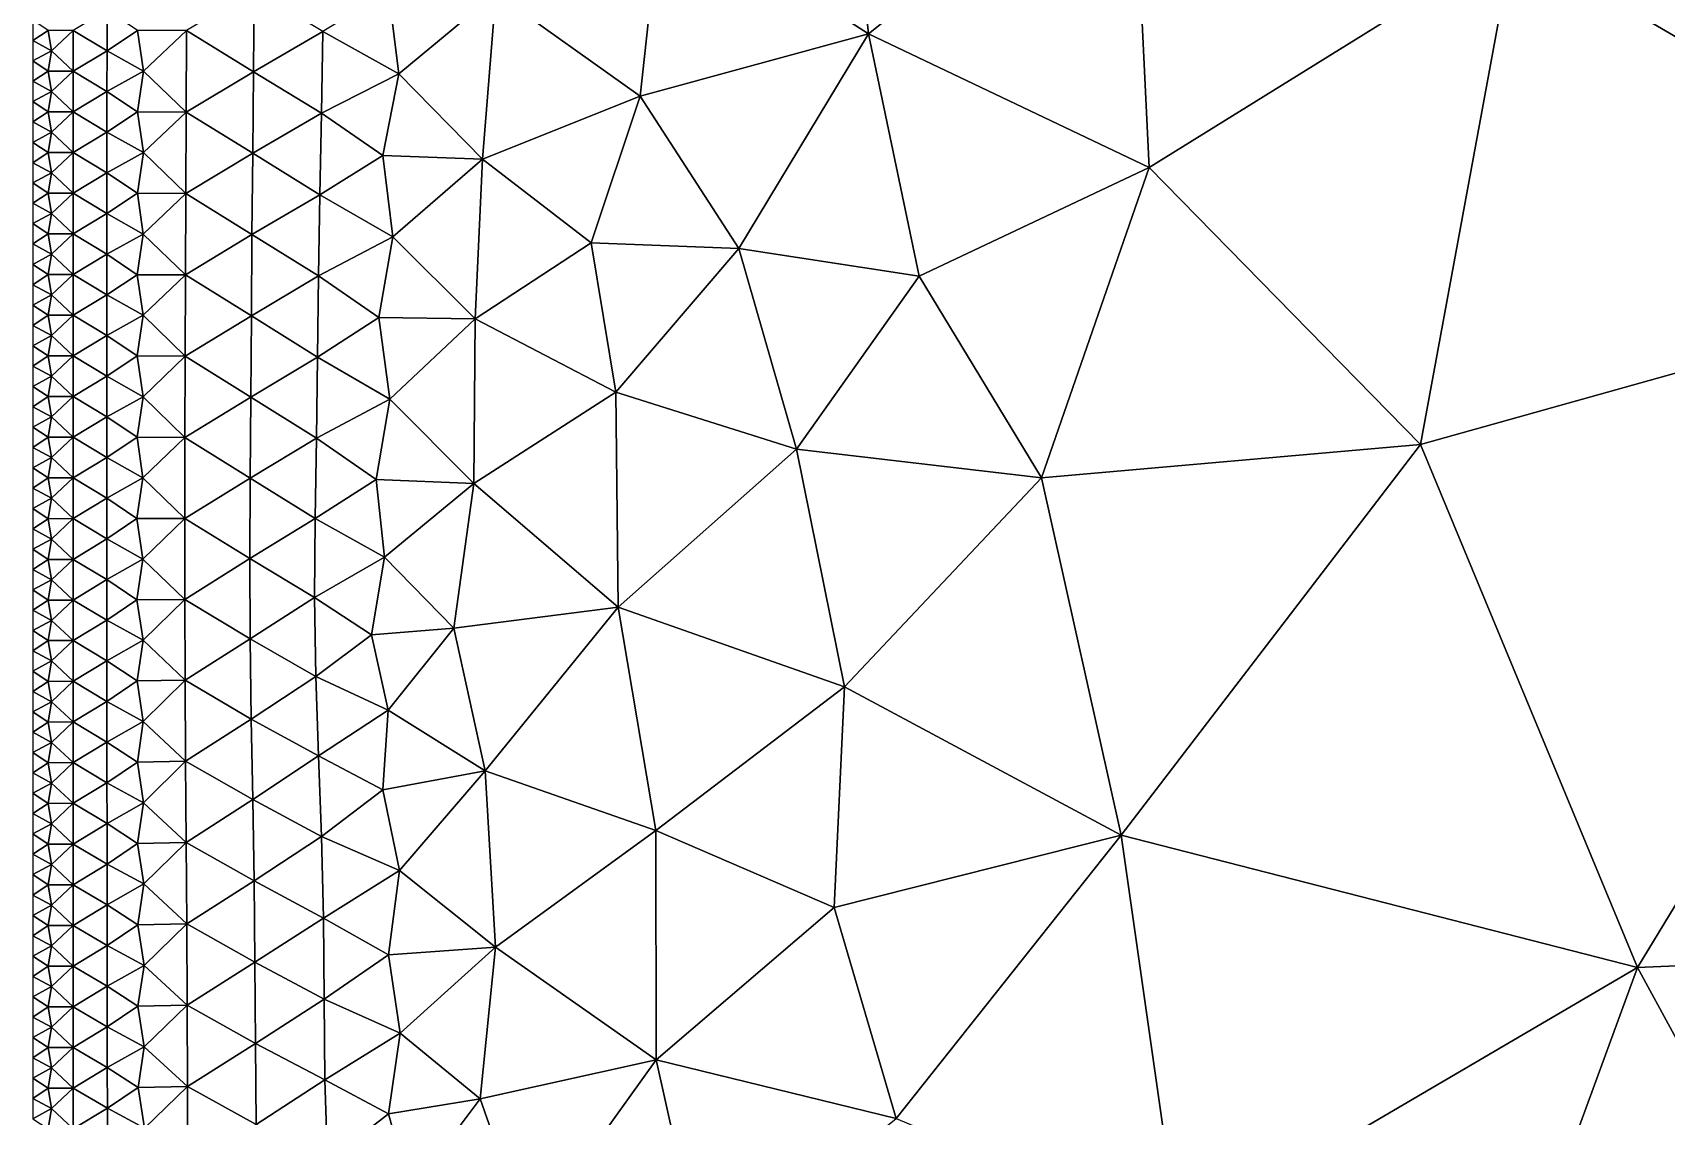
# Model space of a CAD drawing. Header units: metres. Extents: x 0 to 72, y -280 to 0.
# Drawn here: x 0.02 to 16.1, y -255.36 to -244.69 of the extents above; entities that cross this region are included whole.
import ezdxf

# ---------------------------------------------------------------- set-up
doc = ezdxf.new("R2010")
doc.units = ezdxf.units.M

msp = doc.modelspace()

# ---------------------------------------------------------------- linework, layer by layer
at = {"layer": 'layer', "color": 0}
for points in [[(20.0189, -246.971), (18.8039, -238.69), (14.5898, -243.796)], [(8.24601, -244.706), (7.92558, -241.646), (6.20856, -243.395)], [(8.24601, -244.706), (10.8423, -242.628), (7.92558, -241.646)], [(11.0091, -246.021), (10.8423, -242.628), (8.24601, -244.706)], [(11.0091, -246.021), (14.5898, -243.796), (10.8423, -242.628)], [(6.20856, -243.395), (4.57806, -244.304), (5.99968, -245.319)], [(8.24601, -244.706), (6.20856, -243.395), (5.99968, -245.319)], [(13.6776, -248.747), (14.5898, -243.796), (11.0091, -246.021)], [(13.6776, -248.747), (20.0189, -246.971), (14.5898, -243.796)], [(2.2008, -244.275), (1.53246, -244.674), (2.19387, -245.079)], [(2.2008, -244.275), (2.19387, -245.079), (2.8763, -244.682)], [(3.5213, -244.285), (2.8763, -244.682), (3.6228, -245.098)], [(3.5213, -244.285), (3.6228, -245.098), (4.57806, -244.304)], [(4.57806, -244.304), (3.6228, -245.098), (4.44751, -245.94)], [(4.57806, -244.304), (4.44751, -245.94), (5.99968, -245.319)], [(0.75216, -244.472), (0.418384, -244.672), (0.751805, -244.872)], [(0.75216, -244.472), (0.751805, -244.872), (1.05285, -244.673)], [(0.02, -244.572), (0.02, -244.772), (0.173649, -244.672)], [(0.173649, -244.672), (0.02, -244.772), (0.204163, -244.872)], [(0.173649, -244.672), (0.204163, -244.872), (0.418384, -244.672)], [(0.418384, -244.672), (0.204163, -244.872), (0.41824, -245.072)], [(0.418384, -244.672), (0.41824, -245.072), (0.751805, -244.872)], [(1.05285, -244.673), (0.751805, -244.872), (1.11209, -245.073)], [(1.05285, -244.673), (1.11209, -245.073), (1.53246, -244.674)], [(1.53246, -244.674), (1.11209, -245.073), (1.52913, -245.475)], [(1.53246, -244.674), (1.52913, -245.475), (2.19387, -245.079)], [(2.8763, -244.682), (2.19387, -245.079), (2.86104, -245.487)], [(2.8763, -244.682), (2.86104, -245.487), (3.6228, -245.098)], [(0.02, -244.772), (0.02, -244.972), (0.204163, -244.872)], [(6.9702, -246.819), (8.24601, -244.706), (5.99968, -245.319)], [(8.74369, -247.09), (8.24601, -244.706), (6.9702, -246.819)], [(8.74369, -247.09), (11.0091, -246.021), (8.24601, -244.706)], [(0.204163, -244.872), (0.02, -244.972), (0.173603, -245.072)], [(0.02, -244.972), (0.02, -245.172), (0.173603, -245.072)], [(0.204163, -244.872), (0.173603, -245.072), (0.41824, -245.072)], [(0.751805, -244.872), (0.41824, -245.072), (0.75145, -245.273)], [(0.751805, -244.872), (0.75145, -245.273), (1.11209, -245.073)], [(0.173603, -245.072), (0.02, -245.172), (0.204102, -245.272)], [(0.02, -245.172), (0.02, -245.372), (0.204102, -245.272)], [(0.173603, -245.072), (0.204102, -245.272), (0.41824, -245.072)], [(0.41824, -245.072), (0.204102, -245.272), (0.418089, -245.473)], [(0.41824, -245.072), (0.418089, -245.473), (0.75145, -245.273)], [(1.11209, -245.073), (0.75145, -245.273), (1.05149, -245.474)], [(1.11209, -245.073), (1.05149, -245.474), (1.52913, -245.475)], [(2.19387, -245.079), (1.52913, -245.475), (2.18569, -245.881)], [(2.19387, -245.079), (2.18569, -245.881), (2.86104, -245.487)], [(3.6228, -245.098), (2.86104, -245.487), (3.46664, -245.901)], [(3.6228, -245.098), (3.46664, -245.901), (4.44751, -245.94)], [(0.204102, -245.272), (0.02, -245.372), (0.173555, -245.472)], [(0.204102, -245.272), (0.173555, -245.472), (0.418089, -245.473)], [(0.75145, -245.273), (0.418089, -245.473), (0.751053, -245.673)], [(0.75145, -245.273), (0.751053, -245.673), (1.05149, -245.474)], [(5.99968, -245.319), (4.44751, -245.94), (5.51462, -246.763)], [(6.9702, -246.819), (5.99968, -245.319), (5.51462, -246.763)], [(0.02, -245.372), (0.02, -245.572), (0.173555, -245.472)], [(0.173555, -245.472), (0.02, -245.572), (0.20404, -245.673)], [(0.173555, -245.472), (0.20404, -245.673), (0.418089, -245.473)], [(0.418089, -245.473), (0.20404, -245.673), (0.417938, -245.873)], [(0.418089, -245.473), (0.417938, -245.873), (0.751053, -245.673)], [(1.05149, -245.474), (0.751053, -245.673), (1.11043, -245.874)], [(1.05149, -245.474), (1.11043, -245.874), (1.52913, -245.475)], [(1.52913, -245.475), (1.11043, -245.874), (1.52568, -246.276)], [(1.52913, -245.475), (1.52568, -246.276), (2.18569, -245.881)], [(2.86104, -245.487), (2.18569, -245.881), (2.84512, -246.289)], [(2.86104, -245.487), (2.84512, -246.289), (3.46664, -245.901)], [(0.02, -245.572), (0.02, -245.773), (0.20404, -245.673)], [(0.20404, -245.673), (0.02, -245.773), (0.173507, -245.873)], [(0.02, -245.773), (0.02, -245.973), (0.173507, -245.873)], [(0.20404, -245.673), (0.173507, -245.873), (0.417938, -245.873)], [(0.751053, -245.673), (0.417938, -245.873), (0.750699, -246.074)], [(0.751053, -245.673), (0.750699, -246.074), (1.11043, -245.874)], [(0.173507, -245.873), (0.02, -245.973), (0.20398, -246.073)], [(0.02, -245.973), (0.02, -246.173), (0.20398, -246.073)], [(0.173507, -245.873), (0.20398, -246.073), (0.417938, -245.873)], [(0.417938, -245.873), (0.20398, -246.073), (0.417795, -246.273)], [(0.417938, -245.873), (0.417795, -246.273), (0.750699, -246.074)], [(1.11043, -245.874), (0.750699, -246.074), (1.05011, -246.274)], [(1.11043, -245.874), (1.05011, -246.274), (1.52568, -246.276)], [(2.18569, -245.881), (1.52568, -246.276), (2.17813, -246.681)], [(2.18569, -245.881), (2.17813, -246.681), (2.84512, -246.289)], [(3.46664, -245.901), (2.84512, -246.289), (3.56505, -246.702)], [(3.46664, -245.901), (3.56505, -246.702), (4.44751, -245.94)], [(4.44751, -245.94), (3.56505, -246.702), (4.3753, -247.508)], [(4.44751, -245.94), (4.3753, -247.508), (5.51462, -246.763)], [(0.20398, -246.073), (0.02, -246.173), (0.173462, -246.273)], [(0.20398, -246.073), (0.173462, -246.273), (0.417795, -246.273)], [(0.750699, -246.074), (0.417795, -246.273), (0.750332, -246.474)], [(0.750699, -246.074), (0.750332, -246.474), (1.05011, -246.274)], [(9.94846, -249.074), (11.0091, -246.021), (8.74369, -247.09)], [(9.94846, -249.074), (13.6776, -248.747), (11.0091, -246.021)], [(0.02, -246.173), (0.02, -246.373), (0.173462, -246.273)], [(0.173462, -246.273), (0.02, -246.373), (0.203924, -246.473)], [(0.173462, -246.273), (0.203924, -246.473), (0.417795, -246.273)], [(0.417795, -246.273), (0.203924, -246.473), (0.417663, -246.674)], [(0.417795, -246.273), (0.417663, -246.674), (0.750332, -246.474)], [(1.05011, -246.274), (0.750332, -246.474), (1.10888, -246.675)], [(1.05011, -246.274), (1.10888, -246.675), (1.52568, -246.276)], [(1.52568, -246.276), (1.10888, -246.675), (1.52266, -247.077)], [(1.52568, -246.276), (1.52266, -247.077), (2.17813, -246.681)], [(2.84512, -246.289), (2.17813, -246.681), (2.8328, -247.088)], [(2.84512, -246.289), (2.8328, -247.088), (3.56505, -246.702)], [(0.02, -246.373), (0.02, -246.573), (0.203924, -246.473)], [(0.203924, -246.473), (0.02, -246.573), (0.17342, -246.673)], [(0.02, -246.573), (0.02, -246.773), (0.17342, -246.673)], [(0.203924, -246.473), (0.17342, -246.673), (0.417663, -246.674)], [(0.750332, -246.474), (0.417663, -246.674), (0.750028, -246.874)], [(0.750332, -246.474), (0.750028, -246.874), (1.10888, -246.675)], [(0.17342, -246.673), (0.02, -246.773), (0.203872, -246.874)], [(0.02, -246.773), (0.02, -246.974), (0.203872, -246.874)], [(0.17342, -246.673), (0.203872, -246.874), (0.417663, -246.674)], [(0.417663, -246.674), (0.203872, -246.874), (0.417542, -247.074)], [(0.417663, -246.674), (0.417542, -247.074), (0.750028, -246.874)], [(1.10888, -246.675), (0.750028, -246.874), (1.04891, -247.075)], [(1.10888, -246.675), (1.04891, -247.075), (1.52266, -247.077)], [(2.17813, -246.681), (1.52266, -247.077), (2.172, -247.481)], [(2.17813, -246.681), (2.172, -247.481), (2.8328, -247.088)], [(3.56505, -246.702), (2.8328, -247.088), (3.42659, -247.496)], [(3.56505, -246.702), (3.42659, -247.496), (4.3753, -247.508)], [(5.51462, -246.763), (4.3753, -247.508), (5.76047, -248.231)], [(5.76047, -248.231), (6.9702, -246.819), (5.51462, -246.763)], [(0.203872, -246.874), (0.02, -246.974), (0.173383, -247.074)], [(0.203872, -246.874), (0.173383, -247.074), (0.417542, -247.074)], [(0.750028, -246.874), (0.417542, -247.074), (0.74972, -247.274)], [(0.750028, -246.874), (0.74972, -247.274), (1.04891, -247.075)], [(7.53683, -248.792), (6.9702, -246.819), (5.76047, -248.231)], [(7.53683, -248.792), (8.74369, -247.09), (6.9702, -246.819)], [(0.02, -246.974), (0.02, -247.174), (0.173383, -247.074)], [(0.173383, -247.074), (0.02, -247.174), (0.203825, -247.274)], [(0.173383, -247.074), (0.203825, -247.274), (0.417542, -247.074)], [(0.417542, -247.074), (0.203825, -247.274), (0.417432, -247.474)], [(0.417542, -247.074), (0.417432, -247.474), (0.74972, -247.274)], [(1.04891, -247.075), (0.74972, -247.274), (1.10755, -247.475)], [(1.04891, -247.075), (1.10755, -247.475), (1.52266, -247.077)], [(1.52266, -247.077), (1.10755, -247.475), (1.52012, -247.877)], [(1.52266, -247.077), (1.52012, -247.877), (2.172, -247.481)], [(2.8328, -247.088), (2.172, -247.481), (2.8231, -247.888)], [(2.8328, -247.088), (2.8231, -247.888), (3.42659, -247.496)], [(9.94846, -249.074), (8.74369, -247.09), (7.53683, -248.792)], [(15.814, -253.892), (20.0189, -246.971), (13.6776, -248.747)], [(15.814, -253.892), (22.0362, -253.625), (20.0189, -246.971)], [(0.02, -247.174), (0.02, -247.374), (0.203825, -247.274)], [(0.203825, -247.274), (0.02, -247.374), (0.173348, -247.474)], [(0.02, -247.374), (0.02, -247.574), (0.173348, -247.474)], [(0.203825, -247.274), (0.173348, -247.474), (0.417432, -247.474)], [(0.74972, -247.274), (0.417432, -247.474), (0.749465, -247.675)], [(0.74972, -247.274), (0.749465, -247.675), (1.10755, -247.475)], [(0.173348, -247.474), (0.02, -247.574), (0.203782, -247.674)], [(0.02, -247.574), (0.02, -247.774), (0.203782, -247.674)], [(0.173348, -247.474), (0.203782, -247.674), (0.417432, -247.474)], [(0.417432, -247.474), (0.203782, -247.674), (0.41733, -247.875)], [(0.417432, -247.474), (0.41733, -247.875), (0.749465, -247.675)], [(1.10755, -247.475), (0.749465, -247.675), (1.04791, -247.875)], [(1.10755, -247.475), (1.04791, -247.875), (1.52012, -247.877)], [(2.172, -247.481), (1.52012, -247.877), (2.16671, -248.28)], [(2.172, -247.481), (2.16671, -248.28), (2.8231, -247.888)], [(3.42659, -247.496), (2.8231, -247.888), (3.53447, -248.299)], [(3.42659, -247.496), (3.53447, -248.299), (4.3753, -247.508)], [(4.3753, -247.508), (3.53447, -248.299), (4.36073, -249.13)], [(4.3753, -247.508), (4.36073, -249.13), (5.76047, -248.231)], [(0.203782, -247.674), (0.02, -247.774), (0.173316, -247.874)], [(0.203782, -247.674), (0.173316, -247.874), (0.41733, -247.875)], [(0.749465, -247.675), (0.41733, -247.875), (0.7492, -248.075)], [(0.749465, -247.675), (0.7492, -248.075), (1.04791, -247.875)], [(0.02, -247.774), (0.02, -247.974), (0.173316, -247.874)], [(0.173316, -247.874), (0.02, -247.974), (0.203742, -248.075)], [(0.173316, -247.874), (0.203742, -248.075), (0.41733, -247.875)], [(0.41733, -247.875), (0.203742, -248.075), (0.417235, -248.275)], [(0.41733, -247.875), (0.417235, -248.275), (0.7492, -248.075)], [(1.04791, -247.875), (0.7492, -248.075), (1.10642, -248.276)], [(1.04791, -247.875), (1.10642, -248.276), (1.52012, -247.877)], [(1.52012, -247.877), (1.10642, -248.276), (1.51786, -248.676)], [(1.52012, -247.877), (1.51786, -248.676), (2.16671, -248.28)], [(2.8231, -247.888), (2.16671, -248.28), (2.81411, -248.684)], [(2.8231, -247.888), (2.81411, -248.684), (3.53447, -248.299)], [(0.02, -247.974), (0.02, -248.175), (0.203742, -248.075)], [(0.203742, -248.075), (0.02, -248.175), (0.173287, -248.275)], [(0.02, -248.175), (0.02, -248.375), (0.173287, -248.275)], [(0.203742, -248.075), (0.173287, -248.275), (0.417235, -248.275)], [(0.7492, -248.075), (0.417235, -248.275), (0.748982, -248.475)], [(0.7492, -248.075), (0.748982, -248.475), (1.10642, -248.276)], [(5.76047, -248.231), (4.36073, -249.13), (5.78173, -250.345)], [(5.78173, -250.345), (7.53683, -248.792), (5.76047, -248.231)], [(0.173287, -248.275), (0.02, -248.375), (0.203706, -248.475)], [(0.02, -248.375), (0.02, -248.575), (0.203706, -248.475)], [(0.173287, -248.275), (0.203706, -248.475), (0.417235, -248.275)], [(0.417235, -248.275), (0.203706, -248.475), (0.417153, -248.675)], [(0.417235, -248.275), (0.417153, -248.675), (0.748982, -248.475)], [(1.10642, -248.276), (0.748982, -248.475), (1.04704, -248.675)], [(1.10642, -248.276), (1.04704, -248.675), (1.51786, -248.676)], [(2.16671, -248.28), (1.51786, -248.676), (2.16139, -249.076)], [(2.16671, -248.28), (2.16139, -249.076), (2.81411, -248.684)], [(3.53447, -248.299), (2.81411, -248.684), (3.40093, -249.09)], [(3.53447, -248.299), (3.40093, -249.09), (4.36073, -249.13)], [(0.203706, -248.475), (0.02, -248.575), (0.173261, -248.675)], [(0.203706, -248.475), (0.173261, -248.675), (0.417153, -248.675)], [(0.748982, -248.475), (0.417153, -248.675), (0.748774, -248.875)], [(0.748982, -248.475), (0.748774, -248.875), (1.04704, -248.675)], [(0.02, -248.575), (0.02, -248.775), (0.173261, -248.675)], [(0.173261, -248.675), (0.02, -248.775), (0.203677, -248.875)], [(0.173261, -248.675), (0.203677, -248.875), (0.417153, -248.675)], [(0.417153, -248.675), (0.203677, -248.875), (0.417089, -249.075)], [(0.417153, -248.675), (0.417089, -249.075), (0.748774, -248.875)], [(1.04704, -248.675), (0.748774, -248.875), (1.10549, -249.075)], [(1.04704, -248.675), (1.10549, -249.075), (1.51786, -248.676)], [(1.51786, -248.676), (1.10549, -249.075), (1.51618, -249.474)], [(1.51786, -248.676), (1.51618, -249.474), (2.16139, -249.076)], [(2.81411, -248.684), (2.16139, -249.076), (2.80165, -249.473)], [(2.81411, -248.684), (2.80165, -249.473), (3.40093, -249.09)], [(0.02, -248.775), (0.02, -248.975), (0.203677, -248.875)], [(5.78173, -250.345), (8.00792, -251.13), (7.53683, -248.792)], [(8.00792, -251.13), (9.94846, -249.074), (7.53683, -248.792)], [(10.7312, -252.59), (13.6776, -248.747), (9.94846, -249.074)], [(10.7312, -252.59), (15.814, -253.892), (13.6776, -248.747)], [(0.203677, -248.875), (0.02, -248.975), (0.173242, -249.075)], [(0.02, -248.975), (0.02, -249.175), (0.173242, -249.075)], [(0.203677, -248.875), (0.173242, -249.075), (0.417089, -249.075)], [(0.748774, -248.875), (0.417089, -249.075), (0.748642, -249.275)], [(0.748774, -248.875), (0.748642, -249.275), (1.10549, -249.075)], [(0.173242, -249.075), (0.02, -249.175), (0.203658, -249.275)], [(0.02, -249.175), (0.02, -249.376), (0.203658, -249.275)], [(0.173242, -249.075), (0.203658, -249.275), (0.417089, -249.075)], [(0.417089, -249.075), (0.203658, -249.275), (0.41706, -249.475)], [(0.417089, -249.075), (0.41706, -249.475), (0.748642, -249.275)], [(1.10549, -249.075), (0.748642, -249.275), (1.04647, -249.475)], [(1.10549, -249.075), (1.04647, -249.475), (1.51618, -249.474)], [(2.16139, -249.076), (1.51618, -249.474), (2.15753, -249.868)], [(2.16139, -249.076), (2.15753, -249.868), (2.80165, -249.473)], [(3.40093, -249.09), (2.80165, -249.473), (3.48207, -249.856)], [(3.40093, -249.09), (3.48207, -249.856), (4.36073, -249.13)], [(4.36073, -249.13), (3.48207, -249.856), (4.16606, -250.554)], [(4.36073, -249.13), (4.16606, -250.554), (5.78173, -250.345)], [(10.7312, -252.59), (9.94846, -249.074), (8.00792, -251.13)], [(0.203658, -249.275), (0.02, -249.376), (0.173235, -249.476)], [(0.203658, -249.275), (0.173235, -249.476), (0.41706, -249.475)], [(0.748642, -249.275), (0.41706, -249.475), (0.748593, -249.675)], [(0.748642, -249.275), (0.748593, -249.675), (1.04647, -249.475)], [(0.02, -249.376), (0.02, -249.576), (0.173235, -249.476)], [(0.173235, -249.476), (0.02, -249.576), (0.203657, -249.676)], [(0.173235, -249.476), (0.203657, -249.676), (0.41706, -249.475)], [(0.41706, -249.475), (0.203657, -249.676), (0.417077, -249.876)], [(0.41706, -249.475), (0.417077, -249.876), (0.748593, -249.675)], [(1.04647, -249.475), (0.748593, -249.675), (1.1052, -249.874)], [(1.04647, -249.475), (1.1052, -249.874), (1.51618, -249.474)], [(1.51618, -249.474), (1.1052, -249.874), (1.51632, -250.27)], [(1.51618, -249.474), (1.51632, -250.27), (2.15753, -249.868)], [(2.80165, -249.473), (2.15753, -249.868), (2.79395, -250.252)], [(2.80165, -249.473), (2.79395, -250.252), (3.48207, -249.856)], [(0.02, -249.576), (0.02, -249.776), (0.203657, -249.676)], [(0.203657, -249.676), (0.02, -249.776), (0.173243, -249.876)], [(0.203657, -249.676), (0.173243, -249.876), (0.417077, -249.876)], [(0.748593, -249.675), (0.417077, -249.876), (0.74868, -250.075)], [(0.748593, -249.675), (0.74868, -250.075), (1.1052, -249.874)], [(0.02, -249.776), (0.02, -249.976), (0.173243, -249.876)], [(0.173243, -249.876), (0.02, -249.976), (0.203679, -250.076)], [(0.02, -249.976), (0.02, -250.176), (0.203679, -250.076)], [(0.173243, -249.876), (0.203679, -250.076), (0.417077, -249.876)], [(0.417077, -249.876), (0.203679, -250.076), (0.417156, -250.276)], [(0.417077, -249.876), (0.417156, -250.276), (0.74868, -250.075)], [(1.1052, -249.874), (0.74868, -250.075), (1.0467, -250.274)], [(1.1052, -249.874), (1.0467, -250.274), (1.51632, -250.27)], [(2.15753, -249.868), (1.51632, -250.27), (2.15979, -250.657)], [(2.15753, -249.868), (2.15979, -250.657), (2.79395, -250.252)], [(3.48207, -249.856), (2.79395, -250.252), (3.356, -250.617)], [(3.48207, -249.856), (3.356, -250.617), (4.16606, -250.554)], [(0.203679, -250.076), (0.02, -250.176), (0.173271, -250.276)], [(0.203679, -250.076), (0.173271, -250.276), (0.417156, -250.276)], [(0.74868, -250.075), (0.417156, -250.276), (0.748935, -250.475)], [(0.74868, -250.075), (0.748935, -250.475), (1.0467, -250.274)], [(0.02, -250.176), (0.02, -250.376), (0.173271, -250.276)], [(0.173271, -250.276), (0.02, -250.376), (0.203727, -250.476)], [(0.173271, -250.276), (0.203727, -250.476), (0.417156, -250.276)], [(0.417156, -250.276), (0.203727, -250.476), (0.4173, -250.676)], [(0.417156, -250.276), (0.4173, -250.676), (0.748935, -250.475)], [(1.0467, -250.274), (0.748935, -250.475), (1.10613, -250.672)], [(1.0467, -250.274), (1.10613, -250.672), (1.51632, -250.27)], [(1.51632, -250.27), (1.10613, -250.672), (1.51948, -251.066)], [(1.51632, -250.27), (1.51948, -251.066), (2.15979, -250.657)], [(2.79395, -250.252), (2.15979, -250.657), (2.80528, -251.028)], [(2.79395, -250.252), (2.80528, -251.028), (3.356, -250.617)], [(0.02, -250.376), (0.02, -250.576), (0.203727, -250.476)], [(0.203727, -250.476), (0.02, -250.576), (0.17332, -250.676)], [(0.203727, -250.476), (0.17332, -250.676), (0.4173, -250.676)], [(0.748935, -250.475), (0.4173, -250.676), (0.749336, -250.875)], [(0.748935, -250.475), (0.749336, -250.875), (1.10613, -250.672)], [(4.16606, -250.554), (4.47307, -251.956), (5.78173, -250.345)], [(4.47307, -251.956), (6.15125, -252.545), (5.78173, -250.345)], [(6.15125, -252.545), (8.00792, -251.13), (5.78173, -250.345)], [(0.02, -250.576), (0.02, -250.777), (0.17332, -250.676)], [(3.356, -250.617), (2.80528, -251.028), (3.51799, -251.359)], [(3.356, -250.617), (3.51799, -251.359), (4.16606, -250.554)], [(4.16606, -250.554), (3.51799, -251.359), (4.47307, -251.956)], [(0.17332, -250.676), (0.02, -250.777), (0.203801, -250.876)], [(0.02, -250.777), (0.02, -250.977), (0.203801, -250.876)], [(0.17332, -250.676), (0.203801, -250.876), (0.4173, -250.676)], [(0.4173, -250.676), (0.203801, -250.876), (0.417507, -251.076)], [(0.4173, -250.676), (0.417507, -251.076), (0.749336, -250.875)], [(1.10613, -250.672), (0.749336, -250.875), (1.04814, -251.072)], [(1.10613, -250.672), (1.04814, -251.072), (1.51948, -251.066)], [(2.15979, -250.657), (1.51948, -251.066), (2.17039, -251.447)], [(2.15979, -250.657), (2.17039, -251.447), (2.80528, -251.028)], [(0.203801, -250.876), (0.02, -250.977), (0.173388, -251.077)], [(0.203801, -250.876), (0.173388, -251.077), (0.417507, -251.076)], [(0.749336, -250.875), (0.417507, -251.076), (0.749914, -251.274)], [(0.749336, -250.875), (0.749914, -251.274), (1.04814, -251.072)], [(0.02, -250.977), (0.02, -251.177), (0.173388, -251.077)], [(0.173388, -251.077), (0.02, -251.177), (0.203898, -251.277)], [(0.173388, -251.077), (0.203898, -251.277), (0.417507, -251.076)], [(0.417507, -251.076), (0.203898, -251.277), (0.41776, -251.476)], [(0.417507, -251.076), (0.41776, -251.476), (0.749914, -251.274)], [(1.04814, -251.072), (0.749914, -251.274), (1.10842, -251.471)], [(1.04814, -251.072), (1.10842, -251.471), (1.51948, -251.066)], [(1.51948, -251.066), (1.10842, -251.471), (1.52516, -251.863)], [(1.51948, -251.066), (1.52516, -251.863), (2.17039, -251.447)], [(2.80528, -251.028), (2.17039, -251.447), (2.83371, -251.809)], [(2.80528, -251.028), (2.83371, -251.809), (3.51799, -251.359)], [(0.02, -251.177), (0.02, -251.377), (0.203898, -251.277)], [(0.203898, -251.277), (0.02, -251.377), (0.173471, -251.477)], [(0.203898, -251.277), (0.173471, -251.477), (0.41776, -251.476)], [(0.749914, -251.274), (0.41776, -251.476), (0.750551, -251.674)], [(0.749914, -251.274), (0.750551, -251.674), (1.10842, -251.471)], [(6.15125, -252.545), (7.90908, -253.301), (8.00792, -251.13)], [(7.90908, -253.301), (10.7312, -252.59), (8.00792, -251.13)], [(0.02, -251.377), (0.02, -251.577), (0.173471, -251.477)], [(3.51799, -251.359), (2.83371, -251.809), (3.46465, -252.144)], [(3.51799, -251.359), (3.46465, -252.144), (4.47307, -251.956)], [(0.173471, -251.477), (0.02, -251.577), (0.204009, -251.677)], [(0.02, -251.577), (0.02, -251.777), (0.204009, -251.677)], [(0.173471, -251.477), (0.204009, -251.677), (0.41776, -251.476)], [(0.41776, -251.476), (0.204009, -251.677), (0.41804, -251.876)], [(0.41776, -251.476), (0.41804, -251.876), (0.750551, -251.674)], [(1.10842, -251.471), (0.750551, -251.674), (1.05054, -251.872)], [(1.10842, -251.471), (1.05054, -251.872), (1.52516, -251.863)], [(2.17039, -251.447), (1.52516, -251.863), (2.18532, -252.24)], [(2.17039, -251.447), (2.18532, -252.24), (2.83371, -251.809)], [(0.204009, -251.677), (0.02, -251.777), (0.173562, -251.877)], [(0.204009, -251.677), (0.173562, -251.877), (0.41804, -251.876)], [(0.750551, -251.674), (0.41804, -251.876), (0.751278, -252.074)], [(0.750551, -251.674), (0.751278, -252.074), (1.05054, -251.872)], [(0.02, -251.777), (0.02, -251.978), (0.173562, -251.877)], [(0.173562, -251.877), (0.02, -251.978), (0.204126, -252.077)], [(0.173562, -251.877), (0.204126, -252.077), (0.41804, -251.876)], [(0.41804, -251.876), (0.204126, -252.077), (0.418321, -252.276)], [(0.41804, -251.876), (0.418321, -252.276), (0.751278, -252.074)], [(1.05054, -251.872), (0.751278, -252.074), (1.11139, -252.27)], [(1.05054, -251.872), (1.11139, -252.27), (1.52516, -251.863)], [(1.52516, -251.863), (1.11139, -252.27), (1.53128, -252.662)], [(1.52516, -251.863), (1.53128, -252.662), (2.18532, -252.24)], [(2.83371, -251.809), (2.18532, -252.24), (2.86361, -252.602)], [(2.83371, -251.809), (2.86361, -252.602), (3.46465, -252.144)], [(0.02, -251.978), (0.02, -252.178), (0.204126, -252.077)], [(0.204126, -252.077), (0.02, -252.178), (0.173652, -252.277)], [(0.204126, -252.077), (0.173652, -252.277), (0.418321, -252.276)], [(0.751278, -252.074), (0.418321, -252.276), (0.751935, -252.475)], [(0.751278, -252.074), (0.751935, -252.475), (1.11139, -252.27)], [(3.46465, -252.144), (3.62955, -252.937), (4.47307, -251.956)], [(4.47307, -251.956), (3.62955, -252.937), (4.5734, -253.691)], [(4.5734, -253.691), (6.15125, -252.545), (4.47307, -251.956)], [(0.02, -252.178), (0.02, -252.378), (0.173652, -252.277)], [(2.18532, -252.24), (1.53128, -252.662), (2.19818, -253.039)], [(2.18532, -252.24), (2.19818, -253.039), (2.86361, -252.602)], [(3.46465, -252.144), (2.86361, -252.602), (3.62955, -252.937)], [(0.173652, -252.277), (0.02, -252.378), (0.204238, -252.477)], [(0.02, -252.378), (0.02, -252.578), (0.204238, -252.477)], [(0.173652, -252.277), (0.204238, -252.477), (0.418321, -252.276)], [(0.418321, -252.276), (0.204238, -252.477), (0.418585, -252.677)], [(0.418321, -252.276), (0.418585, -252.677), (0.751935, -252.475)], [(1.11139, -252.27), (0.751935, -252.475), (1.05306, -252.672)], [(1.11139, -252.27), (1.05306, -252.672), (1.53128, -252.662)], [(0.204238, -252.477), (0.02, -252.578), (0.173736, -252.678)], [(0.204238, -252.477), (0.173736, -252.678), (0.418585, -252.677)], [(0.751935, -252.475), (0.418585, -252.677), (0.752585, -252.875)], [(0.751935, -252.475), (0.752585, -252.875), (1.05306, -252.672)], [(6.15708, -254.8), (6.15125, -252.545), (4.5734, -253.691)], [(6.15708, -254.8), (7.90908, -253.301), (6.15125, -252.545)], [(0.02, -252.578), (0.02, -252.778), (0.173736, -252.678)], [(0.173736, -252.678), (0.02, -252.778), (0.20434, -252.878)], [(0.173736, -252.678), (0.20434, -252.878), (0.418585, -252.677)], [(0.418585, -252.677), (0.20434, -252.878), (0.418818, -253.077)], [(0.418585, -252.677), (0.418818, -253.077), (0.752585, -252.875)], [(1.05306, -252.672), (0.752585, -252.875), (1.1141, -253.07)], [(1.05306, -252.672), (1.1141, -253.07), (1.53128, -252.662)], [(1.53128, -252.662), (1.1141, -253.07), (1.53607, -253.461)], [(1.53128, -252.662), (1.53607, -253.461), (2.19818, -253.039)], [(2.86361, -252.602), (2.19818, -253.039), (2.88181, -253.405)], [(2.86361, -252.602), (2.88181, -253.405), (3.62955, -252.937)], [(8.51645, -255.379), (10.7312, -252.59), (7.90908, -253.301)], [(11.2949, -256.54), (10.7312, -252.59), (8.51645, -255.379)], [(11.2949, -256.54), (15.814, -253.892), (10.7312, -252.59)], [(0.02, -252.778), (0.02, -252.978), (0.20434, -252.878)], [(0.20434, -252.878), (0.02, -252.978), (0.17381, -253.078)], [(0.20434, -252.878), (0.17381, -253.078), (0.418818, -253.077)], [(0.752585, -252.875), (0.418818, -253.077), (0.7531, -253.275)], [(0.752585, -252.875), (0.7531, -253.275), (1.1141, -253.07)], [(0.02, -252.978), (0.02, -253.179), (0.17381, -253.078)], [(2.19818, -253.039), (1.53607, -253.461), (2.20614, -253.839)], [(2.19818, -253.039), (2.20614, -253.839), (2.88181, -253.405)], [(3.62955, -252.937), (2.88181, -253.405), (3.52166, -253.766)], [(3.62955, -252.937), (3.52166, -253.766), (4.5734, -253.691)], [(0.17381, -253.078), (0.02, -253.179), (0.204429, -253.278)], [(0.02, -253.179), (0.02, -253.379), (0.204429, -253.278)], [(0.17381, -253.078), (0.204429, -253.278), (0.418818, -253.077)], [(0.418818, -253.077), (0.204429, -253.278), (0.419018, -253.477)], [(0.418818, -253.077), (0.419018, -253.477), (0.7531, -253.275)], [(1.1141, -253.07), (0.7531, -253.275), (1.05504, -253.472)], [(1.1141, -253.07), (1.05504, -253.472), (1.53607, -253.461)], [(0.204429, -253.278), (0.02, -253.379), (0.173873, -253.478)], [(0.204429, -253.278), (0.173873, -253.478), (0.419018, -253.477)], [(0.7531, -253.275), (0.419018, -253.477), (0.753582, -253.675)], [(0.7531, -253.275), (0.753582, -253.675), (1.05504, -253.472)], [(8.51645, -255.379), (7.90908, -253.301), (6.15708, -254.8)], [(0.02, -253.379), (0.02, -253.579), (0.173873, -253.478)], [(0.173873, -253.478), (0.02, -253.579), (0.204505, -253.678)], [(0.173873, -253.478), (0.204505, -253.678), (0.419018, -253.477)], [(0.419018, -253.477), (0.204505, -253.678), (0.419191, -253.878)], [(0.419018, -253.477), (0.419191, -253.878), (0.753582, -253.675)], [(1.05504, -253.472), (0.753582, -253.675), (1.11612, -253.871)], [(1.05504, -253.472), (1.11612, -253.871), (1.53607, -253.461)], [(1.53607, -253.461), (1.11612, -253.871), (1.53948, -254.261)], [(1.53607, -253.461), (1.53948, -254.261), (2.20614, -253.839)], [(2.88181, -253.405), (2.20614, -253.839), (2.88872, -254.204)], [(2.88181, -253.405), (2.88872, -254.204), (3.52166, -253.766)], [(0.02, -253.579), (0.02, -253.779), (0.204505, -253.678)], [(0.204505, -253.678), (0.02, -253.779), (0.173928, -253.879)], [(0.204505, -253.678), (0.173928, -253.879), (0.419191, -253.878)], [(0.753582, -253.675), (0.419191, -253.878), (0.753966, -254.075)], [(0.753582, -253.675), (0.753966, -254.075), (1.11612, -253.871)], [(3.52166, -253.766), (3.63627, -254.538), (4.5734, -253.691)], [(4.5734, -253.691), (3.63627, -254.538), (4.42379, -255.183)], [(6.15708, -254.8), (4.5734, -253.691), (4.42379, -255.183)], [(19.0917, -259.909), (22.0362, -253.625), (15.814, -253.892)], [(0.02, -253.779), (0.02, -253.979), (0.173928, -253.879)], [(2.20614, -253.839), (1.53948, -254.261), (2.21177, -254.638)], [(2.20614, -253.839), (2.21177, -254.638), (2.88872, -254.204)], [(3.52166, -253.766), (2.88872, -254.204), (3.63627, -254.538)], [(0.173928, -253.879), (0.02, -253.979), (0.204573, -254.079)], [(0.02, -253.979), (0.02, -254.179), (0.204573, -254.079)], [(0.173928, -253.879), (0.204573, -254.079), (0.419191, -253.878)], [(0.419191, -253.878), (0.204573, -254.079), (0.419349, -254.278)], [(0.419191, -253.878), (0.419349, -254.278), (0.753966, -254.075)], [(1.11612, -253.871), (0.753966, -254.075), (1.0565, -254.272)], [(1.11612, -253.871), (1.0565, -254.272), (1.53948, -254.261)], [(14.0307, -258.753), (15.814, -253.892), (11.2949, -256.54)], [(14.0307, -258.753), (19.0917, -259.909), (15.814, -253.892)], [(0.204573, -254.079), (0.02, -254.179), (0.173978, -254.279)], [(0.02, -254.179), (0.02, -254.38), (0.173978, -254.279)], [(0.204573, -254.079), (0.173978, -254.279), (0.419349, -254.278)], [(0.753966, -254.075), (0.419349, -254.278), (0.754366, -254.476)], [(0.753966, -254.075), (0.754366, -254.476), (1.0565, -254.272)], [(0.173978, -254.279), (0.02, -254.38), (0.204637, -254.479)], [(0.173978, -254.279), (0.204637, -254.479), (0.419349, -254.278)], [(0.419349, -254.278), (0.204637, -254.479), (0.419502, -254.678)], [(0.419349, -254.278), (0.419502, -254.678), (0.754366, -254.476)], [(1.0565, -254.272), (0.754366, -254.476), (1.11778, -254.671)], [(1.0565, -254.272), (1.11778, -254.671), (1.53948, -254.261)], [(1.53948, -254.261), (1.11778, -254.671), (1.5428, -255.062)], [(1.53948, -254.261), (1.5428, -255.062), (2.21177, -254.638)], [(2.88872, -254.204), (2.21177, -254.638), (2.89558, -254.998)], [(2.88872, -254.204), (2.89558, -254.998), (3.63627, -254.538)], [(0.02, -254.38), (0.02, -254.58), (0.204637, -254.479)], [(0.204637, -254.479), (0.02, -254.58), (0.174026, -254.679)], [(0.204637, -254.479), (0.174026, -254.679), (0.419502, -254.678)], [(0.754366, -254.476), (0.419502, -254.678), (0.754726, -254.876)], [(0.754366, -254.476), (0.754726, -254.876), (1.11778, -254.671)], [(0.02, -254.58), (0.02, -254.78), (0.174026, -254.679)], [(2.21177, -254.638), (1.5428, -255.062), (2.22029, -255.438)], [(2.21177, -254.638), (2.22029, -255.438), (2.89558, -254.998)], [(3.63627, -254.538), (2.89558, -254.998), (3.52047, -255.333)], [(3.63627, -254.538), (3.52047, -255.333), (4.42379, -255.183)], [(0.174026, -254.679), (0.02, -254.78), (0.204699, -254.879)], [(0.02, -254.78), (0.02, -254.98), (0.204699, -254.879)], [(0.174026, -254.679), (0.204699, -254.879), (0.419502, -254.678)], [(0.419502, -254.678), (0.204699, -254.879), (0.419651, -255.079)], [(0.419502, -254.678), (0.419651, -255.079), (0.754726, -254.876)], [(1.11778, -254.671), (0.754726, -254.876), (1.05788, -255.073)], [(1.11778, -254.671), (1.05788, -255.073), (1.5428, -255.062)], [(4.9037, -256.548), (6.15708, -254.8), (4.42379, -255.183)], [(6.62412, -256.901), (6.15708, -254.8), (4.9037, -256.548)], [(6.62412, -256.901), (8.51645, -255.379), (6.15708, -254.8)], [(0.204699, -254.879), (0.02, -254.98), (0.174073, -255.08)], [(0.02, -254.98), (0.02, -255.18), (0.174073, -255.08)], [(0.204699, -254.879), (0.174073, -255.08), (0.419651, -255.079)], [(0.754726, -254.876), (0.419651, -255.079), (0.755112, -255.276)], [(0.754726, -254.876), (0.755112, -255.276), (1.05788, -255.073)], [(0.174073, -255.08), (0.02, -255.18), (0.204757, -255.28)], [(0.174073, -255.08), (0.204757, -255.28), (0.419651, -255.079)], [(0.419651, -255.079), (0.204757, -255.28), (0.419783, -255.479)], [(0.419651, -255.079), (0.419783, -255.479), (0.755112, -255.276)], [(1.05788, -255.073), (0.755112, -255.276), (1.11942, -255.472)], [(1.05788, -255.073), (1.11942, -255.472), (1.5428, -255.062)], [(1.5428, -255.062), (1.11942, -255.472), (1.54627, -255.864)], [(1.5428, -255.062), (1.54627, -255.864), (2.22029, -255.438)], [(2.89558, -254.998), (2.22029, -255.438), (2.92034, -255.797)], [(2.89558, -254.998), (2.92034, -255.797), (3.52047, -255.333)], [(0.02, -255.18), (0.02, -255.38), (0.204757, -255.28)], [(0.204757, -255.28), (0.02, -255.38), (0.174114, -255.48)], [(0.204757, -255.28), (0.174114, -255.48), (0.419783, -255.479)], [(0.755112, -255.276), (0.419783, -255.479), (0.75541, -255.677)], [(0.755112, -255.276), (0.75541, -255.677), (1.11942, -255.472)], [(3.52047, -255.333), (3.73524, -256.101), (4.42379, -255.183)], [(4.42379, -255.183), (3.73524, -256.101), (4.9037, -256.548)], [(3.52047, -255.333), (2.92034, -255.797), (3.73524, -256.101)]]:
    msp.add_3dface(points, dxfattribs=at)

doc.saveas('drawing.dxf')
